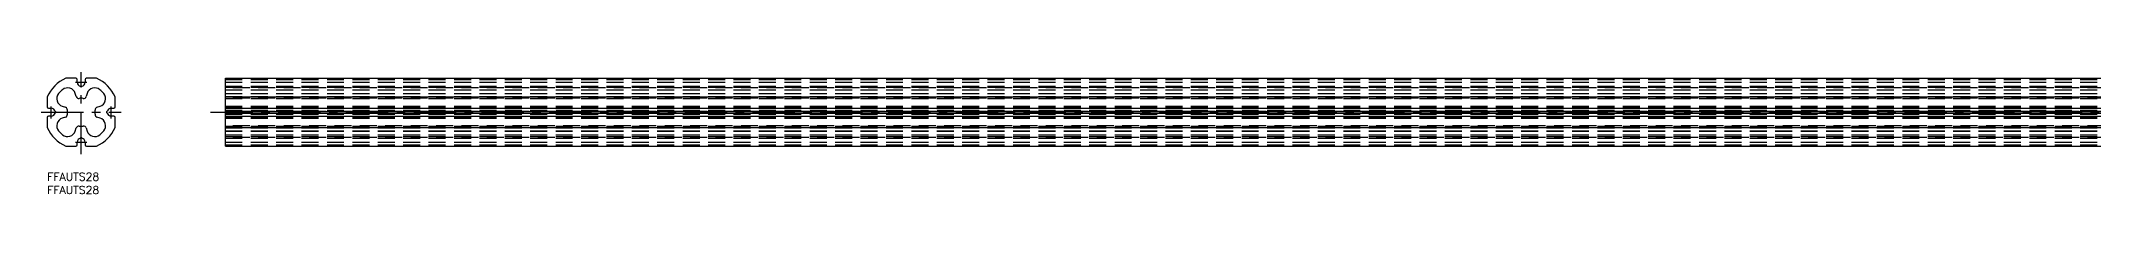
# Model space of a CAD drawing. Extents: x -2 to 3076, y -8 to 38.
# Drawn here: x -2 to 767, y -8 to 38 of the extents above; entities that cross this region are included whole.
import ezdxf

# ---------------------------------------------------------------- set-up
doc = ezdxf.new("R2010")
doc.units = 0
doc.header["$LTSCALE"] = 0.5
doc.linetypes.add('CENTER', pattern=[50.8, 31.75, -6.35, 6.35, -6.35])
doc.linetypes.add('DASHED', pattern=[19.05, 12.7, -6.35])
for name, color, linetype in [('MSM_CENTER', 1, 'CENTER'), ('MSM_CONTINUOUS', 7, 'CONTINUOUS'), ('MSM_DASHED', 4, 'DASHED'), ('MSM_PART_NUMBER', 7, 'CONTINUOUS')]:
    doc.layers.add(name, color=color, linetype=linetype)
doc.styles.get("Standard").update_dxf_attribs({"font": 'txt.shx', "height": 3, "bigfont": 'bigfont.shx'})

msp = doc.modelspace()

# ---------------------------------------------------------------- linework, layer by layer
at = {"layer": 'MSM_CENTER'}
for p, q in [((10.64, 34), (14.81, 34)), ((12.75, 6.97), (12.75, 37.87)), ((1.5, 20.34), (1.5, 24.88)), ((24, 20.34), (24, 24.88)), ((-2.29, 22.75), (27.8, 22.75)), ((61.21, 22.75), (3076.04, 22.75)), ((10.64, 11.5), (14.81, 11.5))]:
    msp.add_line(p, q, dxfattribs=at)
at = {"layer": 'MSM_CONTINUOUS'}
for p, q in [((10.75, 35.5), (6.97, 35.5)), ((11.25, 34), (11.25, 35)), ((14.25, 35), (14.25, 34)), ((18.53, 35.5), (14.75, 35.5)), ((66.81, 35.5), (3066.81, 35.5)), ((66.81, 10), (66.81, 35.5)), ((0, 28.53), (0, 24.75)), ((0.5, 24.25), (1.5, 24.25)), ((5.68, 24.98), (6.87, 24.61)), ((10.89, 28.63), (10.52, 29.82)), ((14.98, 29.82), (14.61, 28.63)), ((18.63, 24.61), (19.82, 24.98)), ((24, 24.25), (25, 24.25)), ((25.5, 24.75), (25.5, 28.53)), ((66.81, 28.53), (3066.81, 28.53)), ((66.81, 24.25), (3066.81, 24.25)), ((0, 20.75), (0, 16.97)), ((1.5, 21.25), (0.5, 21.25)), ((6.87, 20.89), (5.68, 20.52)), ((10.52, 15.68), (10.89, 16.87)), ((14.61, 16.87), (14.98, 15.68)), ((19.82, 20.52), (18.63, 20.89)), ((25, 21.25), (24, 21.25)), ((25.5, 16.97), (25.5, 20.75)), ((66.81, 23.05), (3066.81, 23.05)), ((66.81, 22.45), (3066.81, 22.45)), ((66.81, 21.25), (3066.81, 21.25)), ((66.81, 16.97), (3066.81, 16.97)), ((6.97, 10), (10.75, 10)), ((11.25, 10.5), (11.25, 11.5)), ((14.25, 11.5), (14.25, 10.5)), ((14.75, 10), (18.53, 10)), ((66.81, 10), (3066.81, 10))]:
    msp.add_line(p, q, dxfattribs=at)
for centre, radius, start, end in [((12.75, 22.75), 14, 114.39575, 155.60425), ((12.75, 22.75), 11, 129.52431, 140.47569), ((7.66, 28.92), 3, 17.5, 129.52431), ((10.75, 35), 0.5, 0, 90), ((12.75, 34), 1.5, 180, 258.52166), ((12.75, 32.5), 0.3, 174.26083, 5.73917), ((12.75, 34), 1.5, 281.47834, 0), ((14.75, 35), 0.5, 90, 180), ((17.84, 28.92), 3, 50.47569, 162.5), ((12.75, 22.75), 14, 24.39575, 65.60425), ((12.75, 22.75), 11, 39.52431, 50.47569), ((0.5, 24.75), 0.5, 180, 270), ((1.5, 22.75), 1.5, 11.47834, 90), ((6.58, 27.84), 3, 140.47569, 252.5), ((6.57, 23.65), 1, 351.70689, 72.5), ((12.75, 22.75), 5.25, 171.7069, 188.2931), ((11.85, 28.93), 1, 197.5, 278.29311), ((12.75, 22.75), 5.25, 81.7069, 98.2931), ((13.65, 28.93), 1, 261.70689, 342.5), ((18.93, 23.65), 1, 107.5, 188.29311), ((12.75, 22.75), 5.25, 351.7069, 8.2931), ((18.92, 27.84), 3, 287.5, 39.52431), ((24, 22.75), 1.5, 90, 168.52166), ((25, 24.75), 0.5, 270, 0), ((0.5, 20.75), 0.5, 90, 180), ((12.75, 22.75), 14, 204.39575, 245.60425), ((1.5, 22.75), 1.5, 270, 348.52166), ((3, 22.75), 0.3, 264.26083, 95.73917), ((6.58, 17.66), 3, 107.5, 219.52431), ((12.75, 22.75), 11, 219.52431, 230.47569), ((7.66, 16.58), 3, 230.47569, 342.5), ((6.57, 21.85), 1, 287.5, 8.2931), ((11.85, 16.57), 1, 81.70689, 162.5), ((12.75, 22.75), 5.25, 261.7069, 278.29311), ((13.65, 16.57), 1, 17.5, 98.29309), ((17.84, 16.58), 3, 197.5, 309.52431), ((18.93, 21.85), 1, 171.7069, 252.5), ((12.75, 22.75), 14, 294.39575, 335.60425), ((12.75, 22.75), 11, 309.52431, 320.47569), ((18.92, 17.66), 3, 320.47569, 72.5), ((22.5, 22.75), 0.3, 84.26083, 275.73917), ((24, 22.75), 1.5, 191.47834, 270), ((25, 20.75), 0.5, 0, 90), ((10.75, 10.5), 0.5, 270, 0), ((12.75, 11.5), 1.5, 101.47834, 180), ((12.75, 13), 0.3, 354.26083, 185.73917), ((12.75, 11.5), 1.5, 0, 78.52166), ((14.75, 10.5), 0.5, 180, 270)]:
    msp.add_arc(centre, radius, start, end, dxfattribs=at)
at = {"layer": 'MSM_DASHED'}
for p, q in [((66.81, 35), (3066.81, 35)), ((66.81, 34), (3066.81, 34)), ((66.81, 32.53), (3066.81, 32.53)), ((66.81, 32.2), (3066.81, 32.2)), ((3066.81, 31.92), (66.81, 31.92)), ((66.81, 31.23), (3066.81, 31.23)), ((66.81, 29.82), (3066.81, 29.82)), ((66.81, 29.75), (3066.81, 29.75)), ((66.81, 28.63), (3066.81, 28.63)), ((3066.81, 28), (66.81, 28)), ((66.81, 27.95), (3066.81, 27.95)), ((66.81, 27.93), (3066.81, 27.93)), ((66.81, 24.98), (3066.81, 24.98)), ((66.81, 24.61), (3066.81, 24.61)), ((66.81, 23.51), (3066.81, 23.51)), ((3066.81, 23.05), (66.81, 23.05)), ((66.81, 22.45), (3066.81, 22.45)), ((66.81, 21.99), (3066.81, 21.99)), ((66.81, 20.89), (3066.81, 20.89)), ((66.81, 20.52), (3066.81, 20.52)), ((3066.81, 17.57), (66.81, 17.57)), ((66.81, 17.55), (3066.81, 17.55)), ((66.81, 17.5), (3066.81, 17.5)), ((66.81, 16.87), (3066.81, 16.87)), ((66.81, 15.75), (3066.81, 15.75)), ((66.81, 15.68), (3066.81, 15.68)), ((66.81, 14.27), (3066.81, 14.27)), ((66.81, 13.58), (3066.81, 13.58)), ((3066.81, 13.3), (66.81, 13.3)), ((66.81, 12.97), (3066.81, 12.97)), ((66.81, 11.5), (3066.81, 11.5)), ((66.81, 10.5), (3066.81, 10.5))]:
    msp.add_line(p, q, dxfattribs=at)

# ---------------------------------------------------------------- texts
at = {"layer": 'MSM_PART_NUMBER'}
for p in [(0, -3), (0, -8)]:
    msp.add_text('FFAUTS28', height=3, dxfattribs=at).set_placement(p)

doc.saveas('drawing.dxf')
